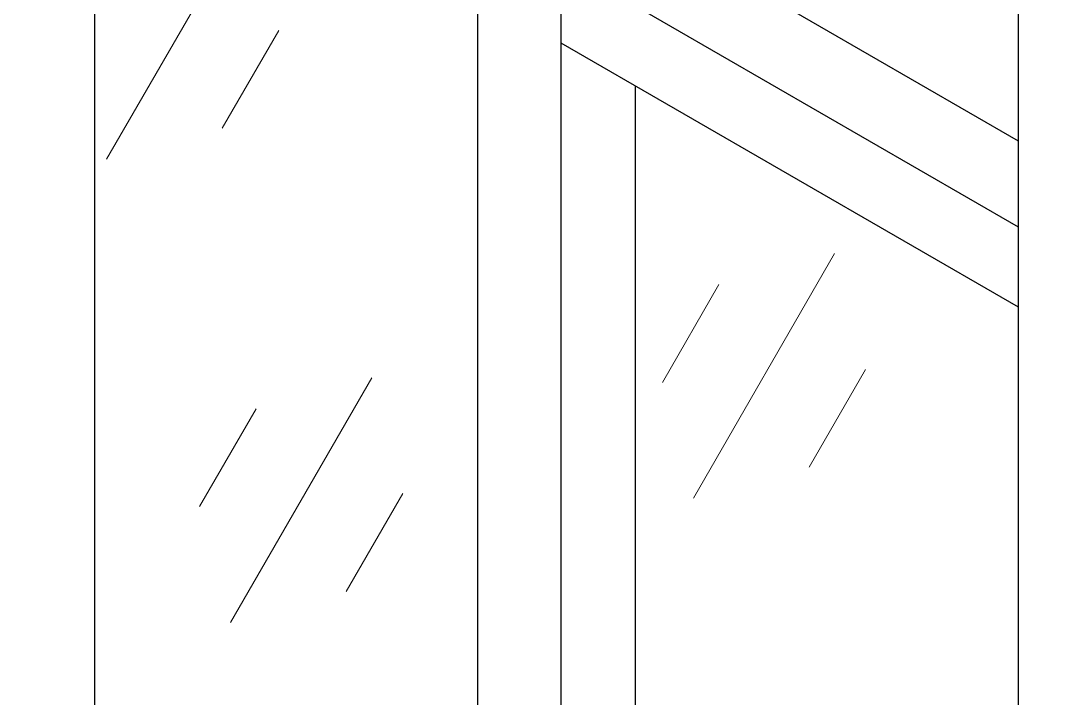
# Model space of a CAD drawing. Header units: inches. Extents: x -17.6 to 82.3, y -15.1 to 23.2.
# Drawn here: x 45.292 to 46.569, y 0.343 to 1.182 of the extents above; entities that cross this region are included whole.
import ezdxf

# ---------------------------------------------------------------- set-up
doc = ezdxf.new("R2010")
doc.units = ezdxf.units.IN
doc.header["$MEASUREMENT"] = 0
for name, color, linetype, lineweight in [('.ATI-DETAIL', 7, 'Continuous', 0), ('G-ANNO-TTLB', 7, 'Continuous', 0), ('TYVEK', 7, 'Continuous', 0)]:
    doc.layers.add(name, color=color, linetype=linetype, lineweight=lineweight)

msp = doc.modelspace()

# ---------------------------------------------------------------- hatches: boundary and pattern name
at = {"layer": 'G-ANNO-TTLB', "true_color": 0xff00ff, "transparency": 33554687}
h = msp.add_hatch(color=6, dxfattribs=at)
edge = h.paths.add_edge_path()
edge.add_spline(control_points=[(77.902, -11.061), (77.902, -11.061), (37.2143, -11.061), (37.2143, -11.061), (37.2143, -11.061), (37.2143, 23.064), (37.2143, 23.064), (37.2143, 23.064), (77.902, 23.064), (77.902, 23.064), (77.902, 23.064), (77.902, -11.061), (77.902, -11.061)], knot_values=[0, 0, 0, 0, 1, 1, 1, 2, 2, 2, 3, 3, 3, 4, 4, 4, 4], degree=3, periodic=0)
edge = h.paths.add_edge_path()
edge.add_spline(control_points=[(37.3393, 22.939), (37.3393, 22.939), (37.3393, -10.936), (37.3393, -10.936), (37.3393, -10.936), (77.777, -10.936), (77.777, -10.936), (77.777, -10.936), (77.777, 22.939), (77.777, 22.939), (77.777, 22.939), (37.3393, 22.939), (37.3393, 22.939)], knot_values=[0, 0, 0, 0, 1, 1, 1, 2, 2, 2, 3, 3, 3, 4, 4, 4, 4], degree=3, periodic=0)
edge.add_line((37.3393, 22.939), (37.3393, 22.939))

# ---------------------------------------------------------------- linework, layer by layer
at = {"layer": '.ATI-DETAIL', "color": 251, "lineweight": 0, "true_color": 0x5b5b5b}
for p, q in [((45.3989, 1.0104), (45.5739, 1.3135)), ((45.5423, 1.0488), (45.6123, 1.1701)), ((46.1263, 0.5904), (46.3013, 0.8935)), ((46.0879, 0.7338), (46.1579, 0.8551)), ((46.2698, 0.6288), (46.3398, 0.7501)), ((45.5526, 0.4367), (45.7276, 0.7398)), ((45.5142, 0.5801), (45.5842, 0.7013)), ((45.696, 0.4751), (45.766, 0.5963))]:
    msp.add_line(p, q, dxfattribs=at)
at = {"layer": '.ATI-DETAIL'}
for points in [[(46.0542, 1.3882), (46.0542, 1.3073), (46.529, 1.0332), (46.529, 1.7629), (46.0542, 2.037), (46.0542, 1.3882)], [(45.3838, -0.4612), (45.8586, -0.7353), (45.8586, 1.2144), (45.3838, 1.4886), (45.3838, -0.4612)], [(46.0542, -0.8483), (46.529, -1.1224), (46.529, 0.8274), (46.0542, 1.1015), (46.0542, -0.8483)]]:
    msp.add_lwpolyline(points, dxfattribs=at)
at = {"layer": 'G-ANNO-TTLB'}
for points in [[(77.902, -11.061), (77.902, -11.061), (37.2143, -11.061), (37.2143, -11.061), (37.2143, -11.061), (37.2143, 23.064), (37.2143, 23.064), (37.2143, 23.064), (77.902, 23.064), (77.902, 23.064), (77.902, 23.064), (77.902, -11.061), (77.902, -11.061)], [(37.3393, 22.939), (37.3393, 22.939), (37.3393, -10.936), (37.3393, -10.936), (37.3393, -10.936), (77.777, -10.936), (77.777, -10.936), (77.777, -10.936), (77.777, 22.939), (77.777, 22.939), (77.777, 22.939), (37.3393, 22.939), (37.3393, 22.939)]]:
    msp.add_open_spline(points, degree=3, knots=[0, 0, 0, 0, 1, 1, 1, 2, 2, 2, 3, 3, 3, 4, 4, 4, 4], dxfattribs=at)
at = {"layer": 'TYVEK', "color": 1, "lineweight": 25, "true_color": 0xff0000}
for p, q in [((45.8586, 2.2492), (45.8586, -0.9428)), ((45.9619, 2.1895), (45.9619, -1.0025)), ((46.529, 1.8621), (46.529, -1.3299)), ((45.3838, 1.4886), (45.3838, -0.4629)), ((46.0542, 1.3073), (46.529, 1.0332)), ((45.9619, 1.254), (46.529, 0.9266)), ((45.9619, 1.1548), (46.529, 0.8274)), ((46.0542, 1.1015), (46.0542, -0.85))]:
    msp.add_line(p, q, dxfattribs=at)

doc.saveas('drawing.dxf')
